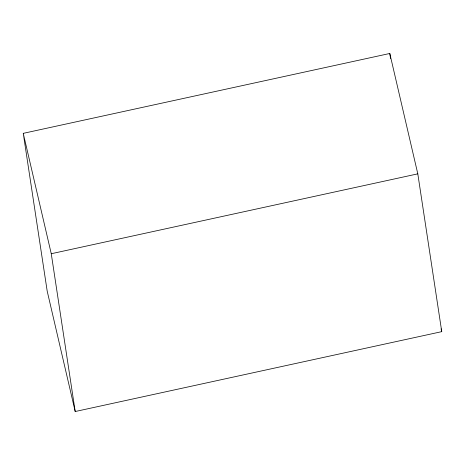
<?xml version="1.0" encoding="UTF-8"?>
<svg xmlns="http://www.w3.org/2000/svg" width="465" height="465" viewBox="0 0 465 465"><rect width="100%" height="100%" fill="white"/><g stroke="black" fill="none" stroke-linecap="round" stroke-linejoin="round"><path stroke-width="0.7" d="M23.25 133.35L389.792 53.475L417.803 173.846L441.75 331.65L75.208 411.525L47.198 291.154L23.25 133.35L51.26 253.727L75.208 411.525M51.26 253.727L417.803 173.846M441.093 328.831L441.75 331.65M389.792 53.475L390.553 58.497"/></g></svg>
